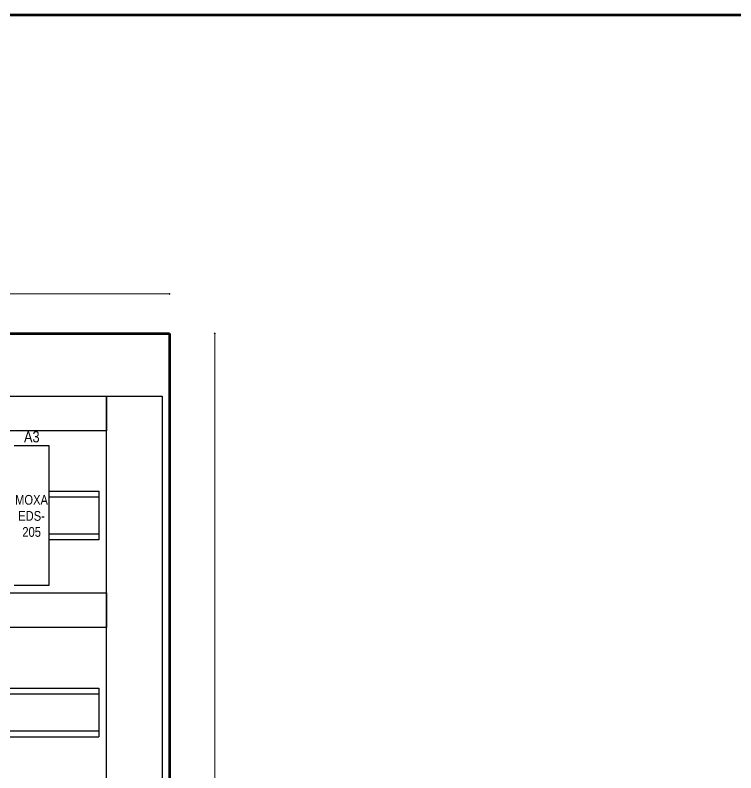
# Model space of a CAD drawing. Header units: millimetres. Extents: x -6000 to 26000, y -6000 to 26000.
# Drawn here: x 145.4 to 217.5, y -2303.3 to -2227.5 of the extents above; entities that cross this region are included whole.
import ezdxf

# ---------------------------------------------------------------- set-up
doc = ezdxf.new("R2010")
doc.units = ezdxf.units.MM
doc.header["$MEASUREMENT"] = 0
for name, color, linetype, lineweight in [('0_Ном._пера__246', 7, 'Continuous', 100), ('Чертеж и Рисунок_Ном._пера__1', 7, 'Continuous', 15), ('Чертеж и Рисунок_Ном._пера__21', 7, 'Continuous', 30), ('Чертеж и Рисунок_Ном._пера__41', 7, 'Continuous', 60)]:
    doc.layers.add(name, color=color, linetype=linetype, lineweight=lineweight)
doc.layers.add('Чертеж и Рисунок_Ном._пера__65', color=7, linetype='Continuous', lineweight=40, true_color=0x83aefe)
doc.layers.add('Чертеж и Рисунок_Ном._пера__85', color=7, linetype='Continuous', lineweight=5, true_color=0x66b7ff)
doc.styles.add('СГЕНЕРИР_СТИЛЬ_1', font='ARIALN.TTF')

msp = doc.modelspace()

# ---------------------------------------------------------------- linework, layer by layer
at = {"layer": '0_Ном._пера__246', "color": 7, "linetype": 'Continuous', "lineweight": 100, "flags": 128}
msp.add_lwpolyline([(415, -2514.518), (415, -2227.518), (20, -2227.518), (20, -2514.518)], close=True, dxfattribs=at)
at = {"layer": 'Чертеж и Рисунок_Ном._пера__21', "color": 7, "linetype": 'Continuous', "lineweight": 30}
for p, q in [((83.67, -2265.604), (154.569, -2265.604)), ((154.569, -2378.37), (154.569, -2265.604)), ((154.569, -2265.604), (160.134, -2265.604)), ((154.569, -2265.604), (154.569, -2269.082)), ((160.134, -2265.604), (160.134, -2378.371)), ((154.569, -2269.082), (83.67, -2269.082)), ((148.822, -2270.596), (145.344, -2270.596)), ((148.822, -2284.507), (148.822, -2270.596)), ((148.822, -2275.117), (153.812, -2275.117)), ((153.812, -2275.117), (153.812, -2279.986)), ((148.822, -2275.674), (153.812, -2275.674)), ((153.812, -2279.43), (148.822, -2279.43)), ((153.812, -2279.986), (148.822, -2279.986)), ((145.344, -2284.507), (148.822, -2284.507)), ((83.67, -2285.273), (154.569, -2285.273)), ((154.569, -2285.273), (154.569, -2288.75)), ((154.569, -2288.75), (83.67, -2288.75)), ((121.875, -2294.821), (153.812, -2294.821)), ((153.812, -2294.821), (153.812, -2299.691)), ((121.877, -2295.378), (153.812, -2295.378)), ((153.812, -2299.134), (121.876, -2299.134)), ((121.875, -2299.691), (153.812, -2299.691))]:
    msp.add_line(p, q, dxfattribs=at)
at = {"layer": 'Чертеж и Рисунок_Ном._пера__41', "color": 7, "linetype": 'Continuous', "lineweight": 60}
for p, q in [((77.41, -2259.347), (160.879, -2259.347)), ((160.879, -2259.347), (160.835, -2509.756))]:
    msp.add_line(p, q, dxfattribs=at)
at = {"layer": 'Чертеж и Рисунок_Ном._пера__65', "color": 161, "linetype": 'Continuous', "lineweight": 40, "true_color": 0x83aefe}
for p, q in [((160.845, -2255.411), (160.914, -2255.341)), ((165.426, -2259.382), (165.357, -2259.312))]:
    msp.add_line(p, q, dxfattribs=at)
at = {"layer": 'Чертеж и Рисунок_Ном._пера__85', "color": 151, "linetype": 'Continuous', "lineweight": 5, "true_color": 0x66b7ff}
for p, q in [((77.41, -2255.376), (160.879, -2255.376)), ((160.879, -2255.441), (160.879, -2255.311)), ((160.879, -2255.376), (160.931, -2255.376)), ((165.457, -2259.347), (165.326, -2259.347)), ((165.391, -2259.347), (165.391, -2259.295)), ((165.391, -2509.756), (165.391, -2259.347))]:
    msp.add_line(p, q, dxfattribs=at)

# ---------------------------------------------------------------- texts
at = {"layer": 'Чертеж и Рисунок_Ном._пера__1', "color": 7, "linetype": 'Continuous', "lineweight": 15, "attachment_point": 7, "style": 'СГЕНЕРИР_СТИЛЬ_1'}
for s, insert, char_height in [('\\A1;{\\pql;\\fArial Narrow|b0|i0|c204|p34;A3}', (146.315, -2270.255), 1.11293), ('\\A1;{\\pql;\\fArial Narrow|b0|i0|c204|p34;MOXA}', (145.424, -2276.488), 0.97381), ('\\A1;{\\pql;\\fArial Narrow|b0|i0|c204|p34;EDS-}', (145.735, -2278.093), 0.97381), ('\\A1;{\\pql;\\fArial Narrow|b0|i0|c204|p34;205}', (146.148, -2279.696), 0.97381)]:
    msp.add_mtext(s, dxfattribs=dict(at, insert=insert, char_height=char_height))

doc.saveas('drawing.dxf')
